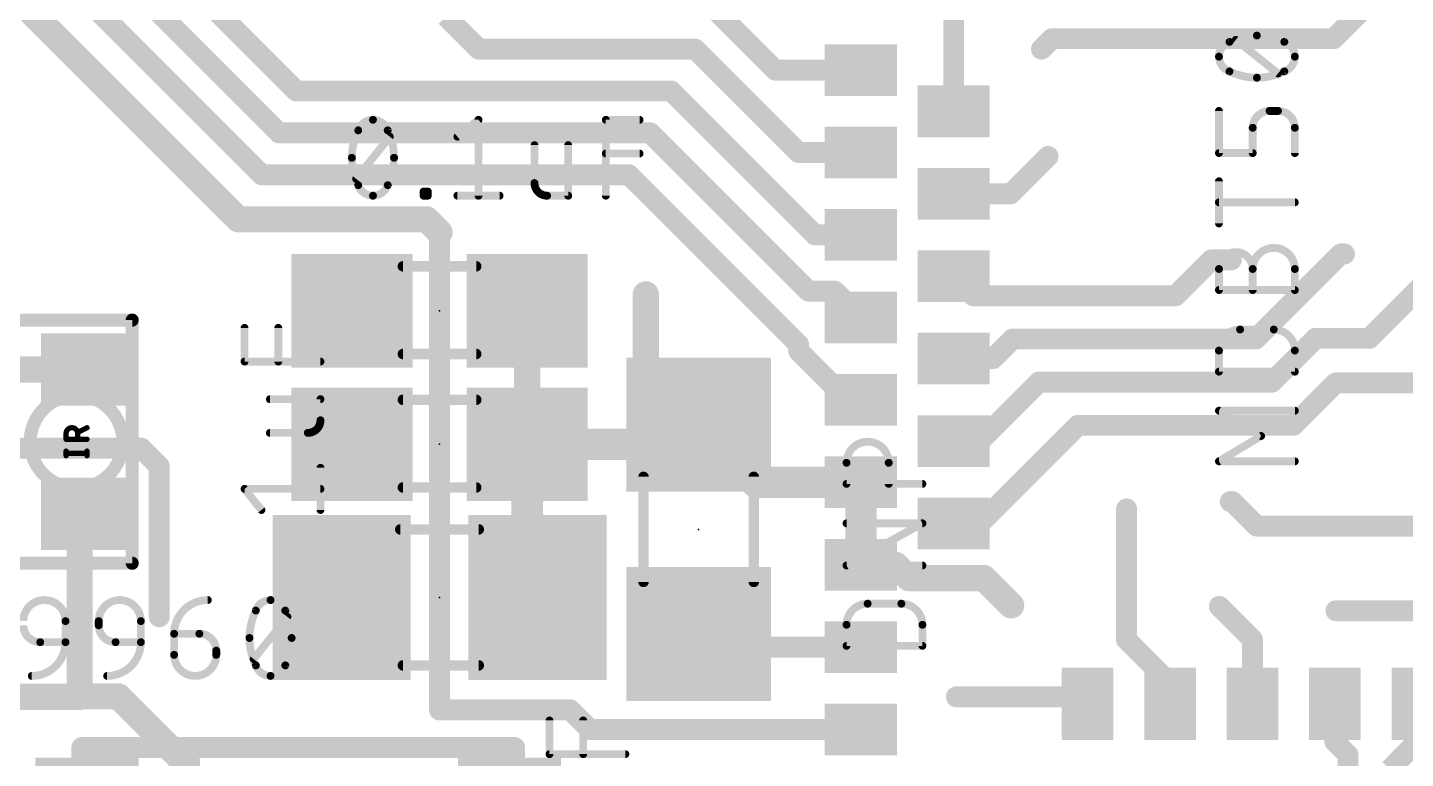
# Model space of a CAD drawing. Extents: x -4.6 to 50.8, y -1.6 to 23.
# Drawn here: x 27.31 to 40.68, y 7.15 to 14.24 of the extents above; entities that cross this region are included whole.
import ezdxf

# ---------------------------------------------------------------- set-up
doc = ezdxf.new("R2010")
doc.units = 0
for name, color, linetype in [('1', 12, 'CONTINUOUS'), ('23', 40, 'CONTINUOUS'), ('27', 4, 'CONTINUOUS'), ('29', 253, 'CONTINUOUS'), ('31', 253, 'CONTINUOUS'), ('51', 253, 'CONTINUOUS')]:
    doc.layers.add(name, color=color, linetype=linetype)

# ---------------------------------------------------------------- blocks, each defined once
blk = doc.blocks.new('RECT')
blk.add_solid([(-0.5, -0.5), (0.5, -0.5), (-0.5, 0.5), (0.5, 0.5)])

msp = doc.modelspace()

# ---------------------------------------------------------------- linework, layer by layer
at = {"layer": '1'}
for points, const_width in [([(29.916, 13.6271), (28.2512, 15.292)], 0.2032), ([(36.295, 13.43), (36.295, 15.34)], 0.2032), ([(27.8448, 15.1237), (29.7477, 13.2207)], 0.2032), ([(27.4383, 14.9553), (29.5794, 12.8143)], 0.2032), ([(27.0066, 14.7276), (29.3516, 12.3825)], 0.254), ([(40.4998, 14.6521), (39.9828, 14.1351)], 0.2032), ([(31.6865, 14.0335), (31.369, 14.351)], 0.2032), ([(34.5635, 13.83), (33.9536, 14.4399)], 0.2032), ([(37.1475, 14.0335), (37.2491, 14.1351)], 0.2032), ([(39.9828, 14.1351), (37.2491, 14.1351)], 0.2032), ([(33.7853, 14.0335), (31.6865, 14.0335)], 0.2032), ([(34.7888, 13.03), (33.7853, 14.0335)], 0.2032), ([(34.5635, 13.83), (35.395, 13.83)], 0.2032), ([(33.5534, 13.6271), (29.916, 13.6271)], 0.2032), ([(34.9505, 12.23), (33.5534, 13.6271)], 0.2032), ([(29.7477, 13.2207), (33.3503, 13.2207)], 0.2032), ([(33.3503, 13.2207), (34.887, 11.684)], 0.2032), ([(35.395, 13.03), (34.7888, 13.03)], 0.2032), ([(37.211, 12.9922), (36.8488, 12.63)], 0.2032), ([(29.5794, 12.8143), (33.1431, 12.8143)], 0.2032), ([(33.1431, 12.8143), (34.7902, 11.1673)], 0.2032), ([(36.295, 12.63), (36.8488, 12.63)], 0.2032), ([(29.3516, 12.3825), (31.1785, 12.3825)], 0.254), ([(31.1785, 12.3825), (31.3055, 12.2555)], 0.254), ([(31.3055, 7.62), (31.3055, 12.2555)], 0.2032), ([(34.9505, 12.23), (35.395, 12.23)], 0.2032), ([(38.7985, 11.9889), (38.4492, 11.6395)], 0.2032), ([(38.989, 11.9889), (38.7985, 11.9889)], 0.2032), ([(40.0522, 12.0458), (39.2269, 11.2205)], 0.2032), ([(40.0877, 12.0458), (40.0522, 12.0458)], 0.2032), ([(41.091, 11.9888), (40.329, 11.2268)], 0.2032), ([(36.295, 11.83), (36.4855, 11.6395)], 0.2032), ([(33.3071, 10.9016), (33.3071, 11.6536)], 0.254), ([(34.887, 11.684), (35.141, 11.684)], 0.2032), ([(35.395, 11.43), (35.141, 11.684)], 0.2032), ([(38.4492, 11.6395), (36.4855, 11.6395)], 0.2032), ([(32.1555, 11.4935), (32.1555, 10.1981)], 0.254), ([(34.7902, 11.1673), (34.7902, 11.1037)], 0.2032), ([(36.8665, 11.2205), (36.676, 11.03)], 0.2032), ([(39.2269, 11.2205), (36.8665, 11.2205)], 0.2032), ([(39.8079, 11.2268), (39.3826, 10.8015)], 0.2032), ([(40.329, 11.2268), (39.8079, 11.2268)], 0.2032), ([(34.7902, 11.1037), (35.1593, 10.7347)], 0.2032), ([(36.295, 11.03), (36.676, 11.03)], 0.2032), ([(26.8475, 10.9235), (27.8475, 10.9235)], 0.254), ([(33.8201, 10.3886), (33.3071, 10.9016)], 0.254), ([(35.1593, 10.7347), (35.2903, 10.7347)], 0.2032), ([(35.2903, 10.7347), (35.395, 10.63)], 0.2032), ([(37.1205, 10.8015), (36.549, 10.23)], 0.2032), ([(39.3826, 10.8015), (37.1205, 10.8015)], 0.2032), ([(40.005, 10.795), (39.5925, 10.3825)], 0.2032), ([(40.894, 10.795), (40.005, 10.795)], 0.2032), ([(33.8201, 10.3886), (33.6296, 10.1981)], 0.3048), ([(34.3787, 9.83), (33.8201, 10.3886)], 0.3048), ([(37.5015, 10.3825), (36.549, 9.43)], 0.2032), ([(39.5925, 10.3825), (37.5015, 10.3825)], 0.2032), ([(33.6296, 10.1981), (32.1555, 10.1981)], 0.3048), ([(32.1555, 10.1981), (32.1555, 8.8122)], 0.3048), ([(36.549, 10.23), (36.295, 10.23)], 0.2032), ([(28.4091, 10.1615), (26.3555, 10.1615)], 0.2032), ([(28.5854, 9.9853), (28.4091, 10.1615)], 0.2032), ([(28.5854, 8.5248), (28.5854, 9.9853)], 0.2032), ([(35.395, 9.83), (34.3787, 9.83)], 0.3048), ([(35.395, 9.83), (35.395, 9.03)], 0.3048), ([(27.8475, 9.5235), (27.813, 9.489)], 0.254), ([(37.973, 9.5712), (37.973, 8.3012)], 0.2032), ([(38.9794, 9.6424), (38.9986, 9.6424)], 0.2032), ([(39.2367, 9.4044), (38.9986, 9.6424)], 0.2032), ([(27.813, 9.489), (27.813, 7.7524)], 0.254), ([(36.295, 9.43), (36.549, 9.43)], 0.2032), ([(40.8017, 9.4044), (39.2367, 9.4044)], 0.2032), ([(35.395, 9.03), (35.728, 9.03)], 0.254), ([(35.728, 9.03), (35.8582, 8.8998)], 0.254), ([(32.1555, 8.8122), (32.2555, 8.7122)], 0.3048), ([(35.8582, 8.8998), (36.5881, 8.8998)], 0.254), ([(36.5881, 8.8998), (36.853, 8.6349)], 0.254), ([(39.195, 8.303), (38.8729, 8.6251)], 0.2032), ([(40.8228, 8.5832), (40.005, 8.5832)], 0.2032), ([(33.9467, 8.23), (33.8201, 8.3566)], 0.2032), ([(35.395, 8.23), (33.9467, 8.23)], 0.2032), ([(38.395, 7.8792), (37.973, 8.3012)], 0.2032), ([(39.195, 7.68), (39.195, 8.303)], 0.2032), ([(38.395, 7.68), (38.395, 7.8792)], 0.2032), ([(24.041, 7.747), (27.813, 7.747)], 0.254), ([(27.813, 7.7524), (27.813, 7.747)], 0.254), ([(28.1886, 7.7524), (27.813, 7.7524)], 0.254), ([(28.829, 7.112), (28.1886, 7.7524)], 0.254), ([(37.528, 7.747), (36.322, 7.747)], 0.2032), ([(37.595, 7.68), (37.528, 7.747)], 0.2032), ([(39.995, 7.68), (39.995, 7.3111)], 0.2032), ([(32.5755, 7.62), (31.3055, 7.62)], 0.2032), ([(32.7655, 7.43), (32.5755, 7.62)], 0.2032), ([(35.395, 7.43), (32.7655, 7.43)], 0.2032), ([(39.995, 7.3111), (40.1218, 7.1843)], 0.2032), ([(40.795, 7.3111), (40.5282, 7.0442)], 0.2032), ([(28.829, 7.112), (28.829, 5.9055)], 0.3048), ([(40.1218, 7.1843), (40.1218, 5.4393)], 0.2032)]:
    msp.add_lwpolyline(points, dxfattribs=dict(at, const_width=const_width))
for points, const_width in [([(37.2491, 14.1859, 1), (37.2491, 14.0843)], 0.1016), ([(37.285, 14.0992, 1), (37.2132, 14.171)], 0.1016), ([(39.9469, 14.171, 1), (40.0188, 14.0992)], 0.1016), ([(39.9828, 14.0843, 1), (39.9828, 14.1859)], 0.1016), ([(31.6865, 14.0843, 1), (31.6865, 13.9827)], 0.1016), ([(31.6506, 13.9976, 1), (31.7224, 14.0694)], 0.1016), ([(33.8212, 14.0694, 1), (33.7493, 13.9976)], 0.1016), ([(33.7853, 13.9827, 1), (33.7853, 14.0843)], 0.1016), ([(37.1116, 14.0694, 1), (37.1834, 13.9976)], 0.1016), ([(34.5635, 13.8808, 1), (34.5635, 13.7792)], 0.1016), ([(34.5276, 13.7941, 1), (34.5994, 13.8659)], 0.1016), ([(35.395, 13.7792, 1), (35.395, 13.8808)], 0.1016), ([(29.916, 13.6779, 1), (29.916, 13.5763)], 0.1016), ([(29.8801, 13.5912, 1), (29.952, 13.663)], 0.1016), ([(33.5893, 13.663, 1), (33.5175, 13.5912)], 0.1016), ([(33.5534, 13.5763, 1), (33.5534, 13.6779)], 0.1016), ([(36.2442, 13.43, 1), (36.3458, 13.43)], 0.1016), ([(29.7477, 13.2715, 1), (29.7477, 13.1699)], 0.1016), ([(29.7118, 13.1848, 1), (29.7836, 13.2566)], 0.1016), ([(33.3862, 13.2566, 1), (33.3144, 13.1848)], 0.1016), ([(33.3503, 13.1699, 1), (33.3503, 13.2715)], 0.1016), ([(34.7888, 13.0808, 1), (34.7888, 12.9792)], 0.1016), ([(34.7528, 12.9941, 1), (34.8247, 13.0659)], 0.1016), ([(35.395, 12.9792, 1), (35.395, 13.0808)], 0.1016), ([(37.2469, 12.9562, 1), (37.1751, 13.0281)], 0.1016), ([(29.5794, 12.8651, 1), (29.5794, 12.7635)], 0.1016), ([(29.5434, 12.7784, 1), (29.6153, 12.8502)], 0.1016), ([(33.1791, 12.8502, 1), (33.1072, 12.7784)], 0.1016), ([(33.1431, 12.7635, 1), (33.1431, 12.8651)], 0.1016), ([(36.295, 12.6808, 1), (36.295, 12.5792)], 0.1016), ([(36.8129, 12.6659, 1), (36.8848, 12.5941)], 0.1016), ([(36.8488, 12.5792, 1), (36.8488, 12.6808)], 0.1016), ([(29.3516, 12.446, 1), (29.3516, 12.319)], 0.127), ([(29.3067, 12.3376, 1), (29.3965, 12.4274)], 0.127), ([(31.2234, 12.4274, 1), (31.1336, 12.3376)], 0.127), ([(31.1785, 12.319, 1), (31.1785, 12.446)], 0.127), ([(31.2606, 12.2106, 1), (31.3504, 12.3004)], 0.127), ([(31.3563, 12.2555, 1), (31.2547, 12.2555)], 0.1016), ([(34.9505, 12.2808, 1), (34.9505, 12.1792)], 0.1016), ([(34.9146, 12.1941, 1), (34.9864, 12.2659)], 0.1016), ([(35.395, 12.1792, 1), (35.395, 12.2808)], 0.1016), ([(38.7985, 12.0397, 1), (38.7985, 11.9381)], 0.1016), ([(38.8344, 11.9529, 1), (38.7626, 12.0248)], 0.1016), ([(38.989, 11.9381, 1), (38.989, 12.0397)], 0.1016), ([(40.0522, 12.0966, 1), (40.0522, 11.995)], 0.1016), ([(40.0881, 12.0099, 1), (40.0163, 12.0817)], 0.1016), ([(40.0877, 11.995, 1), (40.0877, 12.0966)], 0.1016), ([(36.3309, 11.8659, 1), (36.2591, 11.7941)], 0.1016), ([(33.3706, 11.6536, 1), (33.2436, 11.6536)], 0.127), ([(34.887, 11.7348, 1), (34.887, 11.6332)], 0.1016), ([(34.8511, 11.6481, 1), (34.9229, 11.7199)], 0.1016), ([(35.1769, 11.7199, 1), (35.1051, 11.6481)], 0.1016), ([(35.141, 11.6332, 1), (35.141, 11.7348)], 0.1016), ([(36.4855, 11.6903, 1), (36.4855, 11.5887)], 0.1016), ([(36.4496, 11.6036, 1), (36.5214, 11.6754)], 0.1016), ([(38.4132, 11.6754, 1), (38.4851, 11.6036)], 0.1016), ([(38.4492, 11.5887, 1), (38.4492, 11.6903)], 0.1016), ([(32.219, 11.4935, 1), (32.092, 11.4935)], 0.127), ([(35.3591, 11.3941, 1), (35.4309, 11.4659)], 0.1016), ([(34.841, 11.1673, 1), (34.7394, 11.1673)], 0.1016), ([(34.7543, 11.1313, 1), (34.8261, 11.2032)], 0.1016), ([(36.8665, 11.2713, 1), (36.8665, 11.1697)], 0.1016), ([(36.9024, 11.1846, 1), (36.8306, 11.2564)], 0.1016), ([(39.1909, 11.2564, 1), (39.2628, 11.1846)], 0.1016), ([(39.2269, 11.1697, 1), (39.2269, 11.2713)], 0.1016), ([(39.8079, 11.2776, 1), (39.8079, 11.176)], 0.1016), ([(39.8438, 11.1909, 1), (39.772, 11.2627)], 0.1016), ([(40.2931, 11.2627, 1), (40.3649, 11.1909)], 0.1016), ([(40.329, 11.176, 1), (40.329, 11.2776)], 0.1016), ([(34.8261, 11.1397, 1), (34.7543, 11.0678)], 0.1016), ([(34.7394, 11.1037, 1), (34.841, 11.1037)], 0.1016), ([(36.295, 11.0808, 1), (36.295, 10.9792)], 0.1016), ([(36.6401, 11.0659, 1), (36.7119, 10.9941)], 0.1016), ([(36.676, 10.9792, 1), (36.676, 11.0808)], 0.1016), ([(27.8475, 10.86, 1), (27.8475, 10.987)], 0.127), ([(33.352, 10.9465, 1), (33.2622, 10.8567)], 0.127), ([(33.2436, 10.9016, 1), (33.3706, 10.9016)], 0.127), ([(35.1593, 10.7855, 1), (35.1593, 10.6839)], 0.1016), ([(35.3262, 10.7706, 1), (35.2544, 10.6988)], 0.1016), ([(35.2903, 10.6839, 1), (35.2903, 10.7855)], 0.1016), ([(37.1205, 10.8523, 1), (37.1205, 10.7507)], 0.1016), ([(37.1564, 10.7656, 1), (37.0846, 10.8374)], 0.1016), ([(39.3467, 10.8374, 1), (39.4185, 10.7656)], 0.1016), ([(39.3826, 10.7507, 1), (39.3826, 10.8523)], 0.1016), ([(40.005, 10.8458, 1), (40.005, 10.7442)], 0.1016), ([(40.0409, 10.7591, 1), (39.9691, 10.8309)], 0.1016), ([(35.1233, 10.6988, 1), (35.1952, 10.7706)], 0.1016), ([(35.3591, 10.5941, 1), (35.4309, 10.6659)], 0.1016), ([(33.874, 10.4425, 1), (33.7662, 10.3347)], 0.1524), ([(33.874, 10.3347, 1), (33.7662, 10.4425)], 0.1524), ([(33.7752, 10.3437, 1), (33.865, 10.4335)], 0.127), ([(37.5015, 10.4333, 1), (37.5015, 10.3317)], 0.1016), ([(37.5374, 10.3466, 1), (37.4656, 10.4184)], 0.1016), ([(39.5566, 10.4184, 1), (39.6284, 10.3466)], 0.1016), ([(39.5925, 10.3317, 1), (39.5925, 10.4333)], 0.1016), ([(32.1555, 10.2743, 1), (32.1555, 10.1219)], 0.1524), ([(32.2317, 10.1981, 1), (32.0793, 10.1981)], 0.1524), ([(33.5757, 10.252, 1), (33.6835, 10.1442)], 0.1524), ([(33.6296, 10.1219, 1), (33.6296, 10.2743)], 0.1524), ([(36.295, 10.2808, 1), (36.295, 10.1792)], 0.1016), ([(36.5131, 10.2659, 1), (36.5849, 10.1941)], 0.1016), ([(36.549, 10.1792, 1), (36.549, 10.2808)], 0.1016), ([(28.445, 10.1974, 1), (28.3732, 10.1256)], 0.1016), ([(28.4091, 10.1107, 1), (28.4091, 10.2123)], 0.1016), ([(32.092, 10.1981, 1), (32.219, 10.1981)], 0.127), ([(28.6362, 9.9853, 1), (28.5346, 9.9853)], 0.1016), ([(28.5494, 9.9493, 1), (28.6213, 10.0212)], 0.1016), ([(34.3787, 9.9062, 1), (34.3787, 9.7538)], 0.1524), ([(34.3248, 9.7761, 1), (34.4326, 9.8839)], 0.1524), ([(35.4712, 9.83, 1), (35.3188, 9.83)], 0.1524), ([(35.395, 9.7538, 1), (35.395, 9.9062)], 0.1524), ([(27.8924, 9.4786, 1), (27.8026, 9.5684)], 0.127), ([(38.0238, 9.5712, 1), (37.9222, 9.5712)], 0.1016), ([(38.9794, 9.6932, 1), (38.9794, 9.5916)], 0.1016), ([(39.0345, 9.6783, 1), (38.9627, 9.6065)], 0.1016), ([(38.9986, 9.5916, 1), (38.9986, 9.6932)], 0.1016), ([(27.8765, 9.489, 1), (27.7495, 9.489)], 0.127), ([(27.7681, 9.5339, 1), (27.8579, 9.4441)], 0.127), ([(36.295, 9.4808, 1), (36.295, 9.3792)], 0.1016), ([(36.5131, 9.4659, 1), (36.5849, 9.3941)], 0.1016), ([(36.549, 9.3792, 1), (36.549, 9.4808)], 0.1016), ([(39.2367, 9.4552, 1), (39.2367, 9.3536)], 0.1016), ([(39.2007, 9.3684, 1), (39.2726, 9.4403)], 0.1016), ([(35.3188, 9.03, 1), (35.4712, 9.03)], 0.1524), ([(35.395, 9.0935, 1), (35.395, 8.9665)], 0.127), ([(35.7729, 9.0749, 1), (35.6831, 8.9851)], 0.127), ([(35.728, 8.9665, 1), (35.728, 9.0935)], 0.127), ([(32.2094, 8.8661, 1), (32.1016, 8.7583)], 0.1524), ([(35.8582, 8.9633, 1), (35.8582, 8.8363)], 0.127), ([(35.8133, 8.8549, 1), (35.9031, 8.9447)], 0.127), ([(36.633, 8.9447, 1), (36.5432, 8.8549)], 0.127), ([(36.5881, 8.8363, 1), (36.5881, 8.9633)], 0.127), ([(32.0793, 8.8122, 1), (32.2317, 8.8122)], 0.1524), ([(32.2016, 8.6583, 1), (32.3094, 8.7661)], 0.1524), ([(36.8081, 8.59, 1), (36.8979, 8.6798)], 0.127), ([(38.9089, 8.661, 1), (38.837, 8.5891)], 0.1016), ([(28.5346, 8.5248, 1), (28.6362, 8.5248)], 0.1016), ([(40.005, 8.6341, 1), (40.005, 8.5324)], 0.1016), ([(33.856, 8.3925, 1), (33.7842, 8.3207)], 0.1016), ([(33.9467, 8.2808, 1), (33.9467, 8.1792)], 0.1016), ([(33.9108, 8.1941, 1), (33.9826, 8.2659)], 0.1016), ([(35.395, 8.1792, 1), (35.395, 8.2808)], 0.1016), ([(38.0089, 8.3371, 1), (37.9371, 8.2653)], 0.1016), ([(37.9222, 8.3012, 1), (38.0238, 8.3012)], 0.1016), ([(39.2458, 8.303, 1), (39.1442, 8.303)], 0.1016), ([(39.1591, 8.2671, 1), (39.2309, 8.3389)], 0.1016), ([(38.4458, 7.8792, 1), (38.3442, 7.8792)], 0.1016), ([(38.3591, 7.8433, 1), (38.4309, 7.9151)], 0.1016), ([(27.8765, 7.7524, 1), (27.7495, 7.7524)], 0.127), ([(27.813, 7.8159, 1), (27.813, 7.6889)], 0.127), ([(27.7495, 7.7524, 1), (27.8765, 7.7524)], 0.127), ([(27.7495, 7.747, 1), (27.8765, 7.747)], 0.127), ([(27.813, 7.6835, 1), (27.813, 7.8105)], 0.127), ([(28.2335, 7.7973, 1), (28.1437, 7.7075)], 0.127), ([(28.1886, 7.6889, 1), (28.1886, 7.8159)], 0.127), ([(36.322, 7.7978, 1), (36.322, 7.6962)], 0.1016), ([(37.5639, 7.7829, 1), (37.4921, 7.7111)], 0.1016), ([(37.528, 7.6962, 1), (37.528, 7.7978)], 0.1016), ([(37.5591, 7.6441, 1), (37.6309, 7.7159)], 0.1016), ([(40.0458, 7.68, 1), (39.9442, 7.68)], 0.1016), ([(31.3055, 7.6708, 1), (31.3055, 7.5692)], 0.1016), ([(31.2547, 7.62, 1), (31.3563, 7.62)], 0.1016), ([(32.6114, 7.6559, 1), (32.5396, 7.5841)], 0.1016), ([(32.5755, 7.5692, 1), (32.5755, 7.6708)], 0.1016), ([(38.3442, 7.68, 1), (38.4458, 7.68)], 0.1016), ([(39.1442, 7.68, 1), (39.2458, 7.68)], 0.1016), ([(32.7655, 7.4808, 1), (32.7655, 7.3792)], 0.1016), ([(32.7296, 7.3941, 1), (32.8014, 7.4659)], 0.1016), ([(35.395, 7.3792, 1), (35.395, 7.4808)], 0.1016), ([(40.0309, 7.347, 1), (39.9591, 7.2751)], 0.1016), ([(39.9442, 7.3111, 1), (40.0458, 7.3111)], 0.1016), ([(28.9052, 7.112, 1), (28.7528, 7.112)], 0.1524), ([(40.1726, 7.1843, 1), (40.071, 7.1843)], 0.1016), ([(40.0859, 7.1483, 1), (40.1577, 7.2202)], 0.1016), ([(28.7841, 7.0671, 1), (28.8739, 7.1569)], 0.127)]:
    msp.add_lwpolyline(points, format="xyb", dxfattribs=dict(at, const_width=const_width))
at = {"layer": '23'}
for p in [(31.3055, 11.4935), (31.3055, 10.1981), (33.8201, 9.3726), (31.3055, 8.7122)]:
    msp.add_point(p, dxfattribs=at)
at = {"layer": '27'}
for points, const_width in [([(39.2379, 14.1654, 0.1139), (38.9719, 14.104)], 0.0762), ([(39.5039, 14.104, 0.1139), (39.2379, 14.1654)], 0.0762), ([(39.2379, 14.1844, 1), (39.2379, 14.1464)], 0.0381), ([(39.2379, 14.1464, 1), (39.2379, 14.1844)], 0.0381), ([(38.9719, 14.104, 0.3205), (38.8696, 13.9608)], 0.0762), ([(38.9636, 14.1211, 1), (38.9803, 14.0869)], 0.0381), ([(38.9781, 14.086, 1), (38.9657, 14.122)], 0.0381), ([(39.0452, 14.1394, 1), (39.0214, 14.1096)], 0.0381), ([(39.6062, 13.9608, 0.3205), (39.5039, 14.104)], 0.0762), ([(39.5101, 14.122, 1), (39.4977, 14.086)], 0.0381), ([(39.4955, 14.0869, 1), (39.5122, 14.1211)], 0.0381), ([(38.8886, 13.9608, 1), (38.8505, 13.9608)], 0.0381), ([(38.8696, 13.9608, 0.3205), (38.9719, 13.8176)], 0.0762), ([(38.8506, 13.9608, 1), (38.8886, 13.9608)], 0.0381), ([(39.5039, 13.8176, 0.3204), (39.6062, 13.9608)], 0.0762), ([(39.6252, 13.9608, 1), (39.5872, 13.9608)], 0.0381), ([(39.5872, 13.9608, 1), (39.6252, 13.9608)], 0.0381), ([(38.9719, 13.8176, 0.1139), (39.2379, 13.7562)], 0.0762), ([(38.9803, 13.8347, 1), (38.9636, 13.8004)], 0.0381), ([(38.9657, 13.7995, 1), (38.9781, 13.8356)], 0.0381), ([(39.2379, 13.7562, 0.1139), (39.5039, 13.8176)], 0.0762), ([(39.2379, 13.7752, 1), (39.2379, 13.7371)], 0.0381), ([(39.2379, 13.7371, 1), (39.2379, 13.7752)], 0.0381), ([(39.4306, 13.7822, 1), (39.4544, 13.812)], 0.0381), ([(39.4977, 13.8356, 1), (39.5101, 13.7995)], 0.0381), ([(39.5122, 13.8004, 1), (39.4955, 13.8347)], 0.0381), ([(30.6592, 13.3477, 0.3205), (30.516, 13.2454)], 0.0762), ([(30.8024, 13.2454, 0.3205), (30.6592, 13.3477)], 0.0762), ([(30.6592, 13.3667, 1), (30.6592, 13.3287)], 0.0381), ([(30.6592, 13.3287, 1), (30.6592, 13.3668)], 0.0381), ([(31.7024, 13.3477, 1), (31.6643, 13.3477)], 0.0381), ([(31.6952, 13.3328, 1), (31.6714, 13.3626)], 0.0381), ([(32.938, 13.3477, 1), (32.8999, 13.3477)], 0.0381), ([(32.919, 13.3668, 1), (32.919, 13.3287)], 0.0381), ([(33.2463, 13.3287, 1), (33.2463, 13.3668)], 0.0381), ([(38.8886, 13.4339, 1), (38.8505, 13.4339)], 0.0381), ([(39.3607, 13.4339, 0.4142), (39.197, 13.2702)], 0.0762), ([(39.3607, 13.4529, 1), (39.3607, 13.4148)], 0.0381), ([(39.3607, 13.4148, 1), (39.3607, 13.4529)], 0.0381), ([(39.6062, 13.2702, 0.4142), (39.4425, 13.4339)], 0.0762), ([(39.4425, 13.4529, 1), (39.4425, 13.4148)], 0.0381), ([(39.4425, 13.4148, 1), (39.4425, 13.4529)], 0.0381), ([(30.516, 13.2454, 0.1139), (30.4546, 12.9794)], 0.0762), ([(30.498, 13.2516, 1), (30.534, 13.2392)], 0.0381), ([(30.5331, 13.237, 1), (30.4989, 13.2537)], 0.0381), ([(30.8638, 12.9794, 0.1139), (30.8024, 13.2454)], 0.0762), ([(30.8196, 13.2537, 1), (30.7853, 13.237)], 0.0381), ([(30.7844, 13.2392, 1), (30.8205, 13.2516)], 0.0381), ([(39.216, 13.2702, 1), (39.1779, 13.2702)], 0.0381), ([(39.1779, 13.2702, 1), (39.216, 13.2702)], 0.0381), ([(39.6253, 13.2702, 1), (39.5872, 13.2702)], 0.0381), ([(39.5872, 13.2702, 1), (39.6253, 13.2702)], 0.0381), ([(30.8378, 13.1721, 1), (30.808, 13.1959)], 0.0381), ([(31.4668, 13.1989, 1), (31.4906, 13.1691)], 0.0381), ([(32.2458, 13.1022, 1), (32.2077, 13.1022)], 0.0381), ([(32.5732, 13.1022, 1), (32.5351, 13.1022)], 0.0381), ([(30.4546, 12.9794, 0.1139), (30.516, 12.7134)], 0.0762), ([(30.4736, 12.9794, 1), (30.4356, 12.9794)], 0.0381), ([(30.4356, 12.9794, 1), (30.4737, 12.9794)], 0.0381), ([(30.8024, 12.7134, 0.1139), (30.8638, 12.9794)], 0.0762), ([(30.8829, 12.9794, 1), (30.8448, 12.9794)], 0.0381), ([(30.8448, 12.9794, 1), (30.8829, 12.9794)], 0.0381), ([(32.919, 13.0394, 1), (32.919, 13.0013)], 0.0381), ([(33.2463, 13.0013, 1), (33.2463, 13.0394)], 0.0381), ([(38.8505, 13.0247, 1), (38.8886, 13.0247)], 0.0381), ([(38.8696, 13.0437, 1), (38.8696, 13.0056)], 0.0381), ([(39.1779, 13.0247, 1), (39.216, 13.0247)], 0.0381), ([(39.197, 13.0056, 1), (39.197, 13.0437)], 0.0381), ([(39.5872, 13.0247, 1), (39.6253, 13.0247)], 0.0381), ([(30.4806, 12.7867, 1), (30.5104, 12.7629)], 0.0381), ([(30.516, 12.7134, 0.3205), (30.6592, 12.6111)], 0.0762), ([(30.534, 12.7196, 1), (30.498, 12.7072)], 0.0381), ([(30.4989, 12.7051, 1), (30.5331, 12.7218)], 0.0381), ([(30.6592, 12.6111, 0.3205), (30.8024, 12.7134)], 0.0762), ([(30.7853, 12.7218, 1), (30.8196, 12.7051)], 0.0381), ([(30.8205, 12.7072, 1), (30.7844, 12.7196)], 0.0381), ([(32.2268, 12.7339, 0.4142), (32.3496, 12.6111)], 0.0762), ([(32.2458, 12.7339, 1), (32.2077, 12.7339)], 0.0381), ([(32.2077, 12.7339, 1), (32.2458, 12.7339)], 0.0381), ([(38.8886, 12.7511, 1), (38.8505, 12.7511)], 0.0381), ([(30.6592, 12.6301, 1), (30.6592, 12.5921)], 0.0381), ([(30.6592, 12.5921, 1), (30.6592, 12.6301)], 0.0381), ([(31.1699, 12.652, 1), (31.1318, 12.652)], 0.0381), ([(31.1508, 12.6711, 1), (31.1508, 12.633)], 0.0381), ([(31.1508, 12.6302, 1), (31.1508, 12.5921)], 0.0381), ([(31.1318, 12.6111, 1), (31.1699, 12.6111)], 0.0381), ([(31.2108, 12.652, 1), (31.1727, 12.652)], 0.0381), ([(31.1727, 12.6111, 1), (31.2108, 12.6111)], 0.0381), ([(31.1917, 12.633, 1), (31.1917, 12.6711)], 0.0381), ([(31.1917, 12.5921, 1), (31.1917, 12.6302)], 0.0381), ([(31.4787, 12.6302, 1), (31.4787, 12.5921)], 0.0381), ([(31.6643, 12.6111, 1), (31.7024, 12.6111)], 0.0381), ([(31.8879, 12.5921, 1), (31.8879, 12.6302)], 0.0381), ([(32.3496, 12.6302, 1), (32.3496, 12.5921)], 0.0381), ([(32.3496, 12.5921, 1), (32.3496, 12.6302)], 0.0381), ([(32.5351, 12.6111, 1), (32.5732, 12.6111)], 0.0381), ([(32.5542, 12.5921, 1), (32.5542, 12.6302)], 0.0381), ([(32.8999, 12.6111, 1), (32.938, 12.6111)], 0.0381), ([(38.8696, 12.5656, 1), (38.8696, 12.5275)], 0.0381), ([(39.6062, 12.5275, 1), (39.6062, 12.5656)], 0.0381), ([(38.8505, 12.3419, 1), (38.8886, 12.3419)], 0.0381), ([(39.197, 11.8999, 1), (38.8696, 11.8999)], 0.0762), ([(39.6062, 11.8999, 1), (39.197, 11.8999)], 0.0762), ([(38.8886, 11.8999, 1), (38.8505, 11.8999)], 0.0381), ([(38.8505, 11.8999, 1), (38.8886, 11.8999)], 0.0381), ([(39.216, 11.8999, 1), (39.1779, 11.8999)], 0.0381), ([(39.1779, 11.8999, 1), (39.216, 11.8999)], 0.0381), ([(39.1779, 11.8999, 1), (39.216, 11.8999)], 0.0381), ([(39.5871, 11.8999, 1), (39.6252, 11.8999)], 0.0381), ([(39.6253, 11.8999, 1), (39.5872, 11.8999)], 0.0381), ([(38.8505, 11.6953, 1), (38.8886, 11.6953)], 0.0381), ([(38.8696, 11.7144, 1), (38.8696, 11.6763)], 0.0381), ([(39.1779, 11.6953, 1), (39.216, 11.6953)], 0.0381), ([(39.5872, 11.6953, 1), (39.6253, 11.6953)], 0.0381), ([(39.6062, 11.6763, 1), (39.6062, 11.7144)], 0.0381), ([(29.4322, 11.3284, 1), (29.3941, 11.3284)], 0.0381), ([(29.7596, 11.3284, 1), (29.7215, 11.3284)], 0.0381), ([(39.0742, 11.3125, 0.4142), (38.8696, 11.1079)], 0.0762), ([(39.0742, 11.3315, 1), (39.0742, 11.2934)], 0.0381), ([(39.0742, 11.2934, 1), (39.0742, 11.3315)], 0.0381), ([(39.6062, 11.1079, 0.4142), (39.4016, 11.3125)], 0.0762), ([(39.4016, 11.3315, 1), (39.4016, 11.2934)], 0.0381), ([(39.4016, 11.2934, 1), (39.4016, 11.3315)], 0.0381), ([(38.8886, 11.1079, 1), (38.8505, 11.1079)], 0.0381), ([(38.8505, 11.1079, 1), (38.8886, 11.1079)], 0.0381), ([(39.6253, 11.1079, 1), (39.5872, 11.1079)], 0.0381), ([(39.5872, 11.1079, 1), (39.6252, 11.1079)], 0.0381), ([(29.4132, 11.0201, 1), (29.4132, 10.982)], 0.0381), ([(29.3941, 11.001, 1), (29.4322, 11.001)], 0.0381), ([(29.7215, 11.001, 1), (29.7596, 11.001)], 0.0381), ([(30.1498, 10.982, 1), (30.1498, 11.0201)], 0.0381), ([(38.8505, 10.9032, 1), (38.8886, 10.9032)], 0.0381), ([(38.8696, 10.9223, 1), (38.8696, 10.8842)], 0.0381), ([(39.5872, 10.9032, 1), (39.6253, 10.9032)], 0.0381), ([(39.6062, 10.8842, 1), (39.6062, 10.9223)], 0.0381), ([(29.6587, 10.6553, 1), (29.6587, 10.6172)], 0.0381), ([(30.1689, 10.6362, 1), (30.1308, 10.6362)], 0.0381), ([(30.1498, 10.6172, 1), (30.1498, 10.6553)], 0.0381), ([(30.027, 10.3089, 0.4142), (30.1498, 10.4316)], 0.0762), ([(30.1688, 10.4316, 1), (30.1307, 10.4316)], 0.0381), ([(30.1308, 10.4316, 1), (30.1689, 10.4316)], 0.0381), ([(38.8794, 10.5407, 1), (38.8598, 10.508)], 0.0381), ([(38.8696, 10.5434, 1), (38.8696, 10.5053)], 0.0381), ([(39.6062, 10.5053, 1), (39.6062, 10.5434)], 0.0381), ([(29.6587, 10.3279, 1), (29.6587, 10.2898)], 0.0381), ([(30.027, 10.3279, 1), (30.027, 10.2898)], 0.0381), ([(30.027, 10.2898, 1), (30.027, 10.3279)], 0.0381), ([(39.2886, 10.2625, 1), (39.269, 10.2951)], 0.0381), ([(39.269, 10.2625, 1), (39.2886, 10.2951)], 0.0381), ([(35.6644, 10.0189, 1), (35.2552, 10.0189)], 0.0762), ([(35.2743, 10.0189, 1), (35.2362, 10.0189)], 0.0381), ([(35.2362, 10.0189, 1), (35.2743, 10.0189)], 0.0381), ([(35.6835, 10.0189, 1), (35.6454, 10.0189)], 0.0381), ([(35.6454, 10.0189, 1), (35.6835, 10.0189)], 0.0381), ([(38.8696, 10.0523, 1), (38.8696, 10.0142)], 0.0381), ([(38.8598, 10.0496, 1), (38.8794, 10.0169)], 0.0381), ([(39.6062, 10.0142, 1), (39.6062, 10.0523)], 0.0381), ([(30.1689, 9.97, 1), (30.1308, 9.97)], 0.0381), ([(29.4281, 9.7773, 1), (29.3983, 9.7535)], 0.0381), ([(29.4132, 9.7845, 1), (29.4132, 9.7464)], 0.0381), ([(30.1498, 9.7464, 1), (30.1498, 9.7845)], 0.0381), ([(35.2552, 9.8333, 1), (35.2552, 9.7952)], 0.0381), ([(35.2362, 9.8143, 1), (35.2743, 9.8143)], 0.0381), ([(35.6454, 9.8143, 1), (35.6835, 9.8143)], 0.0381), ([(35.9918, 9.7952, 1), (35.9918, 9.8333)], 0.0381), ([(29.562, 9.5489, 1), (29.5918, 9.5727)], 0.0381), ([(30.1308, 9.5608, 1), (30.1689, 9.5608)], 0.0381), ([(35.2552, 9.4505, 1), (35.2552, 9.4124)], 0.0381), ([(36.0011, 9.4148, 1), (35.9825, 9.4481)], 0.0381), ([(35.9918, 9.4124, 1), (35.9918, 9.4505)], 0.0381), ([(35.2552, 9.0413, 1), (35.2552, 9.0032)], 0.0381), ([(35.2459, 9.0389, 1), (35.2645, 9.0056)], 0.0381), ([(35.9918, 9.0032, 1), (35.9918, 9.0413)], 0.0381), ([(27.6754, 8.4822, 1), (27.2661, 8.4822)], 0.0762), ([(28.4069, 8.4822, 1), (27.9977, 8.4822)], 0.0762), ([(29.0566, 8.6868, 0.4142), (28.7292, 8.3594)], 0.0762), ([(29.0566, 8.6678, 1), (29.0565, 8.7058)], 0.0381), ([(29.6653, 8.6868, 0.3205), (29.5221, 8.5845)], 0.0762), ([(29.8085, 8.5845, 0.3205), (29.6653, 8.6868)], 0.0762), ([(29.6653, 8.7058, 1), (29.6653, 8.6678)], 0.0381), ([(29.6653, 8.6677, 1), (29.6653, 8.7058)], 0.0381), ([(29.5221, 8.5845, 0.1139), (29.4607, 8.3185)], 0.0762), ([(29.5041, 8.5907, 1), (29.5401, 8.5783)], 0.0381), ([(29.5392, 8.5761, 1), (29.505, 8.5928)], 0.0381), ([(29.8699, 8.3185, 0.1139), (29.8085, 8.5845)], 0.0762), ([(29.8257, 8.5928, 1), (29.7914, 8.5761)], 0.0381), ([(29.7905, 8.5783, 1), (29.8266, 8.5907)], 0.0381), ([(29.8439, 8.5112, 1), (29.8141, 8.535)], 0.0381), ([(35.4598, 8.6512, 0.4142), (35.2552, 8.4466)], 0.0762), ([(35.4598, 8.6702, 1), (35.4598, 8.6321)], 0.0381), ([(35.4598, 8.6321, 1), (35.4598, 8.6702)], 0.0381), ([(35.9918, 8.4466, 0.4142), (35.7872, 8.6512)], 0.0762), ([(35.7872, 8.6702, 1), (35.7872, 8.6321)], 0.0381), ([(35.7872, 8.6321, 1), (35.7872, 8.6702)], 0.0381), ([(27.2661, 8.4413, 0.4142), (27.4298, 8.2776)], 0.0762), ([(27.6944, 8.4822, 1), (27.6563, 8.4822)], 0.0381), ([(27.6563, 8.4822, 1), (27.6944, 8.4822)], 0.0381), ([(28.0167, 8.4822, 1), (27.9786, 8.4822)], 0.0381), ([(27.9786, 8.4822, 1), (28.0167, 8.4822)], 0.0381), ([(27.9977, 8.4413, 0.4142), (28.1613, 8.2776)], 0.0762), ([(28.0167, 8.4413, 1), (27.9786, 8.4413)], 0.0381), ([(27.9786, 8.4413, 1), (28.0167, 8.4413)], 0.0381), ([(28.4259, 8.4822, 1), (28.3878, 8.4822)], 0.0381), ([(28.3878, 8.4822, 1), (28.4259, 8.4822)], 0.0381), ([(35.2743, 8.4466, 1), (35.2362, 8.4466)], 0.0381), ([(35.2362, 8.4466, 1), (35.2743, 8.4466)], 0.0381), ([(36.0109, 8.4466, 1), (35.9728, 8.4466)], 0.0381), ([(35.9728, 8.4466, 1), (36.0108, 8.4465)], 0.0381), ([(27.348, 7.9502, 0.4142), (27.6754, 8.2776)], 0.0762), ([(27.4298, 8.2966, 1), (27.4298, 8.2585)], 0.0381), ([(27.4298, 8.2585, 1), (27.4298, 8.2966)], 0.0381), ([(27.6944, 8.2776, 1), (27.6563, 8.2776)], 0.0381), ([(27.6563, 8.2776, 1), (27.6944, 8.2776)], 0.0381), ([(27.6754, 8.2585, 1), (27.6754, 8.2966)], 0.0381), ([(28.0795, 7.9502, 0.4142), (28.4069, 8.2776)], 0.0762), ([(28.1613, 8.2966, 1), (28.1613, 8.2585)], 0.0381), ([(28.1613, 8.2585, 1), (28.1613, 8.2966)], 0.0381), ([(28.4259, 8.2776, 1), (28.3878, 8.2776)], 0.0381), ([(28.3878, 8.2776, 1), (28.4259, 8.2776)], 0.0381), ([(28.4069, 8.2585, 1), (28.4069, 8.2966)], 0.0381), ([(28.7292, 8.3785, 1), (28.7292, 8.3404)], 0.0381), ([(28.7482, 8.3594, 1), (28.7101, 8.3594)], 0.0381), ([(28.7101, 8.3594, 1), (28.7482, 8.3594)], 0.0381), ([(28.9747, 8.3785, 1), (28.9747, 8.3404)], 0.0381), ([(29.1384, 8.1957, 0.4142), (28.9747, 8.3594)], 0.0762), ([(28.9747, 8.3404, 1), (28.9747, 8.3785)], 0.0381), ([(29.4607, 8.3185, 0.1139), (29.5221, 8.0525)], 0.0762), ([(29.4797, 8.3185, 1), (29.4416, 8.3185)], 0.0381), ([(29.4416, 8.3185, 1), (29.4797, 8.3185)], 0.0381), ([(29.8085, 8.0525, 0.1139), (29.8699, 8.3185)], 0.0762), ([(29.889, 8.3185, 1), (29.8509, 8.3185)], 0.0381), ([(29.8509, 8.3185, 1), (29.889, 8.3185)], 0.0381), ([(28.7292, 8.1548, 1), (29.1384, 8.1548)], 0.0762), ([(28.7482, 8.1548, 1), (28.7101, 8.1548)], 0.0381), ([(28.7101, 8.1548, 1), (28.7482, 8.1548)], 0.0381), ([(29.1574, 8.1957, 1), (29.1193, 8.1957)], 0.0381), ([(29.1193, 8.1957, 1), (29.1574, 8.1957)], 0.0381), ([(29.1574, 8.1548, 1), (29.1193, 8.1548)], 0.0381), ([(29.1193, 8.1548, 1), (29.1574, 8.1548)], 0.0381), ([(35.2552, 8.261, 1), (35.2552, 8.2229)], 0.0381), ([(35.2362, 8.2419, 1), (35.2743, 8.2419)], 0.0381), ([(35.9728, 8.2419, 1), (36.0109, 8.2419)], 0.0381), ([(35.9918, 8.2229, 1), (35.9918, 8.261)], 0.0381), ([(29.4867, 8.1258, 1), (29.5165, 8.102)], 0.0381), ([(29.5221, 8.0525, 0.3205), (29.6653, 7.9502)], 0.0762), ([(29.5401, 8.0587, 1), (29.5041, 8.0463)], 0.0381), ([(29.505, 8.0442, 1), (29.5392, 8.0609)], 0.0381), ([(29.6653, 7.9502, 0.3205), (29.8085, 8.0525)], 0.0762), ([(29.7914, 8.0609, 1), (29.8257, 8.0442)], 0.0381), ([(29.8266, 8.0463, 1), (29.7905, 8.0587)], 0.0381), ([(27.348, 7.9692, 1), (27.348, 7.9311)], 0.0381), ([(28.0795, 7.9692, 1), (28.0795, 7.9311)], 0.0381), ([(29.6653, 7.9692, 1), (29.6653, 7.9312)], 0.0381), ([(29.6653, 7.9312, 1), (29.6653, 7.9692)], 0.0381), ([(32.3914, 7.5184, 1), (32.3533, 7.5184)], 0.0381), ([(32.7187, 7.5184, 1), (32.6806, 7.5184)], 0.0381), ([(32.3723, 7.2101, 1), (32.3723, 7.172)], 0.0381), ([(33.1089, 7.172, 1), (33.1089, 7.2101)], 0.0381), ([(32.3533, 7.191, 1), (32.3914, 7.191)], 0.0381), ([(32.6806, 7.191, 1), (32.7187, 7.191)], 0.0381)]:
    msp.add_lwpolyline(points, format="xyb", dxfattribs=dict(at, const_width=const_width))
at = {"layer": '27', "const_width": 0.0762}
for points in [[(39.4425, 13.7971), (39.0333, 14.1245)], [(31.4787, 13.184), (31.6833, 13.3477)], [(31.6833, 13.3477), (31.6833, 12.6111)], [(32.919, 12.6111), (32.919, 13.3477)], [(32.919, 13.3477), (33.2463, 13.3477)], [(38.8696, 13.0247), (38.8696, 13.4339)], [(39.4425, 13.4339), (39.3607, 13.4339)], [(39.197, 13.2702), (39.197, 13.0247)], [(39.6062, 13.0247), (39.6062, 13.2702)], [(30.4955, 12.7748), (30.8229, 13.184)], [(32.2268, 13.1022), (32.2268, 12.7339)], [(32.5542, 12.6111), (32.5542, 13.1022)], [(32.919, 13.0203), (33.2463, 13.0203)], [(39.197, 13.0247), (38.8696, 13.0247)], [(38.8696, 12.3419), (38.8696, 12.7511)], [(31.1508, 12.6111), (31.1508, 12.652)], [(31.1508, 12.652), (31.1917, 12.652)], [(31.1917, 12.6111), (31.1508, 12.6111)], [(31.1917, 12.652), (31.1917, 12.6111)], [(31.4787, 12.6111), (31.8879, 12.6111)], [(32.3496, 12.6111), (32.5542, 12.6111)], [(39.6062, 12.5465), (38.8696, 12.5465)], [(38.8696, 11.6953), (38.8696, 11.8999)], [(39.197, 11.6953), (39.197, 11.8999)], [(39.6062, 11.8999), (39.6062, 11.6953)], [(39.6062, 11.6953), (38.8696, 11.6953)], [(29.4132, 11.001), (29.4132, 11.3284)], [(29.7406, 11.001), (29.7406, 11.3284)], [(39.0742, 11.3125), (39.4016, 11.3125)], [(38.8696, 10.9032), (38.8696, 11.1079)], [(39.6062, 11.1079), (39.6062, 10.9032)], [(30.1498, 11.001), (29.4132, 11.001)], [(39.6062, 10.9032), (38.8696, 10.9032)], [(30.1498, 10.6362), (29.6587, 10.6362)], [(30.1498, 10.4316), (30.1498, 10.6362)], [(39.2788, 10.2788), (38.8696, 10.5243)], [(38.8696, 10.5243), (39.6062, 10.5243)], [(29.6587, 10.3089), (30.027, 10.3089)], [(38.8696, 10.0333), (39.2788, 10.2788)], [(35.2552, 9.8143), (35.2552, 10.0189)], [(35.6644, 10.0189), (35.6644, 9.8143)], [(39.6062, 10.0333), (38.8696, 10.0333)], [(30.1498, 9.5608), (30.1498, 9.97)], [(29.5769, 9.5608), (29.4132, 9.7654)], [(29.4132, 9.7654), (30.1498, 9.7654)], [(35.9918, 9.8143), (35.2552, 9.8143)], [(35.2552, 9.0222), (35.9918, 9.4314)], [(35.9918, 9.4314), (35.2552, 9.4314)], [(35.9918, 9.0222), (35.2552, 9.0222)], [(29.5016, 8.1139), (29.829, 8.5231)], [(35.4598, 8.6512), (35.7872, 8.6512)], [(27.6754, 8.4822), (27.6754, 8.2776)], [(27.9977, 8.4413), (27.9977, 8.4822)], [(28.4069, 8.4822), (28.4069, 8.2776)], [(35.2552, 8.2419), (35.2552, 8.4466)], [(35.9918, 8.4466), (35.9918, 8.2419)], [(27.6754, 8.2776), (27.4298, 8.2776)], [(28.4069, 8.2776), (28.1613, 8.2776)], [(28.7292, 8.3594), (28.9747, 8.3594)], [(28.7292, 8.1548), (28.7292, 8.3594)], [(29.1384, 8.1957), (29.1384, 8.1548)], [(35.9918, 8.2419), (35.2552, 8.2419)], [(32.3723, 7.191), (32.3723, 7.5184)], [(32.6997, 7.191), (32.6997, 7.5184)], [(33.1089, 7.191), (32.3723, 7.191)]]:
    msp.add_lwpolyline(points, dxfattribs=at)
at = {"layer": '51'}
for points, const_width in [([(30.9495, 11.9255), (31.6615, 11.9255)], 0.1016), ([(27.1725, 11.4035), (28.3225, 11.4035)], 0.127), ([(28.3225, 11.4035), (28.3225, 9.0435)], 0.127), ([(30.9495, 11.0745), (31.6615, 11.0745)], 0.1016), ([(30.9495, 10.6301), (31.6615, 10.6301)], 0.1016), ([(27.6809, 10.2467), (27.6809, 10.3031)], 0.0508), ([(27.8841, 10.3595), (27.7938, 10.3144)], 0.0508), ([(27.7938, 10.3031), (27.7938, 10.2467)], 0.0508), ([(27.8841, 10.2467), (27.6809, 10.2467)], 0.0508), ([(27.6809, 10.0875), (27.6809, 10.1326)], 0.0508), ([(27.6809, 10.11), (27.8841, 10.11)], 0.0508), ([(27.8841, 10.0875), (27.8841, 10.1326)], 0.0508), ([(33.2851, 9.8826), (33.2851, 8.8626)], 0.1016), ([(34.3551, 9.8826), (34.3551, 8.8626)], 0.1016), ([(30.9495, 9.7791), (31.6615, 9.7791)], 0.1016), ([(30.9245, 9.3722), (31.6865, 9.3722)], 0.1016), ([(28.3225, 9.0435), (27.1725, 9.0435)], 0.127), ([(30.9495, 8.0522), (31.6865, 8.0522)], 0.1016), ([(27.8339, 7.2547), (32.0339, 7.2547)], 0.2032), ([(27.8339, 4.4547), (27.8339, 7.2547)], 0.2032), ([(32.0339, 7.2547), (32.0339, 4.4547)], 0.2032)]:
    msp.add_lwpolyline(points, dxfattribs=dict(at, const_width=const_width))
for points, const_width in [([(30.9495, 11.9509, 1), (30.9495, 11.9001)], 0.0508), ([(31.6615, 11.9001, 1), (31.6615, 11.9509)], 0.0508), ([(28.3543, 11.4035, 1), (28.2908, 11.4035)], 0.0635), ([(28.3225, 11.3718, 1), (28.3225, 11.4353)], 0.0635), ([(30.9495, 11.0999, 1), (30.9495, 11.0491)], 0.0508), ([(31.6615, 11.0491, 1), (31.6615, 11.0999)], 0.0508), ([(27.7825, 9.7735, 1), (27.7825, 10.6735, 1), (27.7825, 9.7735)], 0.127), ([(30.9495, 10.6555, 1), (30.9495, 10.6047)], 0.0508), ([(31.6615, 10.6047, 1), (31.6615, 10.6555)], 0.0508), ([(27.7938, 10.3031, 1), (27.6809, 10.3031)], 0.0508), ([(27.6936, 10.3031, 1), (27.6682, 10.3031)], 0.0254), ([(27.6682, 10.3031, 1), (27.6936, 10.3031)], 0.0254), ([(27.7881, 10.3257, 1), (27.7995, 10.303)], 0.0254), ([(27.8065, 10.3031, 1), (27.7811, 10.3031)], 0.0254), ([(27.7811, 10.3031, 1), (27.8065, 10.3031)], 0.0254), ([(27.8898, 10.3482, 1), (27.8784, 10.3709)], 0.0254), ([(27.6809, 10.2594, 1), (27.6809, 10.234)], 0.0254), ([(27.6682, 10.2467, 1), (27.6936, 10.2467)], 0.0254), ([(27.7811, 10.2467, 1), (27.8065, 10.2467)], 0.0254), ([(27.8841, 10.234, 1), (27.8841, 10.2594)], 0.0254), ([(27.6936, 10.1326, 1), (27.6682, 10.1326)], 0.0254), ([(27.6809, 10.1227, 1), (27.6809, 10.0973)], 0.0254), ([(27.6682, 10.0875, 1), (27.6936, 10.0875)], 0.0254), ([(27.8968, 10.1326, 1), (27.8714, 10.1326)], 0.0254), ([(27.8714, 10.0875, 1), (27.8968, 10.0875)], 0.0254), ([(27.8841, 10.0973, 1), (27.8841, 10.1227)], 0.0254), ([(33.3105, 9.8826, 1), (33.2597, 9.8826)], 0.0508), ([(34.3805, 9.8826, 1), (34.3297, 9.8826)], 0.0508), ([(30.9495, 9.8045, 1), (30.9495, 9.7537)], 0.0508), ([(31.6615, 9.7537, 1), (31.6615, 9.8045)], 0.0508), ([(30.9245, 9.3976, 1), (30.9245, 9.3468)], 0.0508), ([(31.6865, 9.3468, 1), (31.6865, 9.3976)], 0.0508), ([(28.3225, 9.0117, 1), (28.3225, 9.0753)], 0.0635), ([(28.2908, 9.0435, 1), (28.3543, 9.0435)], 0.0635), ([(33.2597, 8.8626, 1), (33.3105, 8.8626)], 0.0508), ([(34.3297, 8.8626, 1), (34.3805, 8.8626)], 0.0508), ([(30.9495, 8.0776, 1), (30.9495, 8.0268)], 0.0508), ([(31.6865, 8.0268, 1), (31.6865, 8.0776)], 0.0508), ([(27.8339, 7.3055, 1), (27.8339, 7.2039)], 0.1016), ([(27.8847, 7.2547, 1), (27.7831, 7.2547)], 0.1016), ([(32.0847, 7.2547, 1), (31.9831, 7.2547)], 0.1016), ([(32.0339, 7.2039, 1), (32.0339, 7.3055)], 0.1016)]:
    msp.add_lwpolyline(points, format="xyb", dxfattribs=dict(at, const_width=const_width))

# ---------------------------------------------------------------- block references
at = {"layer": '1'}
for p, xscale, yscale in [((35.395, 13.83), 0.6, 0.4), ((35.395, 13.03), 0.6, 0.4), ((35.395, 12.23), 0.6, 0.4), ((35.395, 11.43), 0.6, 0.4), ((35.395, 10.63), 0.6, 0.4), ((35.395, 9.83), 0.6, 0.4), ((30.3555, 8.7122), 1.24, 1.5), ((32.2555, 8.7122), 1.24, 1.5), ((35.395, 9.03), 0.6, 0.4)]:
    msp.add_blockref('RECT', p, dxfattribs=dict(at, xscale=xscale, yscale=yscale))
for p, xscale, yscale, rotation in [((36.295, 13.43), 0.6, 0.4, 180), ((36.295, 12.63), 0.6, 0.4, 180), ((36.295, 11.83), 0.6, 0.4, 180), ((27.8475, 10.9235), 0.6, 0.72, 90), ((36.295, 11.03), 0.6, 0.4, 180), ((33.8201, 10.3886), 1.2, 1.3, 270), ((36.295, 10.23), 0.6, 0.4, 180), ((27.8475, 9.5235), 0.6, 0.72, 90), ((36.295, 9.43), 0.6, 0.4, 180), ((33.8201, 8.3566), 1.2, 1.3, 270), ((35.395, 8.23), 0.6, 0.4, 180), ((37.595, 7.68), 0.6, 0.4, 90), ((38.395, 7.68), 0.6, 0.4, 90), ((39.195, 7.68), 0.6, 0.4, 90), ((39.995, 7.68), 0.6, 0.4, 90), ((40.795, 7.68), 0.6, 0.4, 90), ((35.395, 7.43), 0.6, 0.4, 180)]:
    msp.add_blockref('RECT', p, dxfattribs=dict(at, xscale=xscale, yscale=yscale, rotation=rotation))
at = {"layer": '1', "xscale": 1.075}
for p in [(30.4555, 11.4935), (32.1555, 11.4935), (30.4555, 10.1981), (32.1555, 10.1981)]:
    msp.add_blockref('RECT', p, dxfattribs=at)
at = {"layer": '29'}
for p, xscale, yscale in [((35.395, 13.83), 0.7016, 0.5016), ((35.395, 13.03), 0.7016, 0.5016), ((35.395, 12.23), 0.7016, 0.5016), ((30.4555, 11.4935), 1.1766, 1.1016), ((32.1555, 11.4935), 1.1766, 1.1016), ((35.395, 11.43), 0.7016, 0.5016), ((35.395, 10.63), 0.7016, 0.5016), ((30.4555, 10.1981), 1.1766, 1.1016), ((32.1555, 10.1981), 1.1766, 1.1016), ((35.395, 9.83), 0.7016, 0.5016), ((30.3555, 8.7122), 1.3416, 1.6016), ((32.2555, 8.7122), 1.3416, 1.6016), ((35.395, 9.03), 0.7016, 0.5016), ((27.8839, 6.6547), 1.0016, 1.0016), ((31.9839, 6.6547), 1.0016, 1.0016)]:
    msp.add_blockref('RECT', p, dxfattribs=dict(at, xscale=xscale, yscale=yscale))
for p, xscale, yscale, rotation in [((36.295, 13.43), 0.7016, 0.5016, 180), ((36.295, 12.63), 0.7016, 0.5016, 180), ((36.295, 11.83), 0.7016, 0.5016, 180), ((27.8475, 10.9235), 0.7016, 0.8216, 90), ((36.295, 11.03), 0.7016, 0.5016, 180), ((33.8201, 10.3886), 1.3016, 1.4016, 270), ((36.295, 10.23), 0.7016, 0.5016, 180), ((27.8475, 9.5235), 0.7016, 0.8216, 90), ((36.295, 9.43), 0.7016, 0.5016, 180), ((33.8201, 8.3566), 1.3016, 1.4016, 270), ((35.395, 8.23), 0.7016, 0.5016, 180), ((37.595, 7.68), 0.7016, 0.5016, 90), ((38.395, 7.68), 0.7016, 0.5016, 90), ((39.195, 7.68), 0.7016, 0.5016, 90), ((39.995, 7.68), 0.7016, 0.5016, 90), ((40.795, 7.68), 0.7016, 0.5016, 90), ((35.395, 7.43), 0.7016, 0.5016, 180)]:
    msp.add_blockref('RECT', p, dxfattribs=dict(at, xscale=xscale, yscale=yscale, rotation=rotation))
at = {"layer": '31'}
for p, xscale, yscale in [((35.395, 13.83), 0.6, 0.4), ((35.395, 13.03), 0.6, 0.4), ((35.395, 12.23), 0.6, 0.4), ((35.395, 11.43), 0.6, 0.4), ((35.395, 10.63), 0.6, 0.4), ((35.395, 9.83), 0.6, 0.4), ((30.3555, 8.7122), 1.24, 1.5), ((32.2555, 8.7122), 1.24, 1.5), ((35.395, 9.03), 0.6, 0.4)]:
    msp.add_blockref('RECT', p, dxfattribs=dict(at, xscale=xscale, yscale=yscale))
for p, xscale, yscale, rotation in [((36.295, 13.43), 0.6, 0.4, 180), ((36.295, 12.63), 0.6, 0.4, 180), ((36.295, 11.83), 0.6, 0.4, 180), ((27.8475, 10.9235), 0.6, 0.72, 90), ((36.295, 11.03), 0.6, 0.4, 180), ((33.8201, 10.3886), 1.2, 1.3, 270), ((36.295, 10.23), 0.6, 0.4, 180), ((27.8475, 9.5235), 0.6, 0.72, 90), ((36.295, 9.43), 0.6, 0.4, 180), ((33.8201, 8.3566), 1.2, 1.3, 270), ((35.395, 8.23), 0.6, 0.4, 180), ((37.595, 7.68), 0.6, 0.4, 90), ((38.395, 7.68), 0.6, 0.4, 90), ((39.195, 7.68), 0.6, 0.4, 90), ((39.995, 7.68), 0.6, 0.4, 90), ((40.795, 7.68), 0.6, 0.4, 90), ((35.395, 7.43), 0.6, 0.4, 180)]:
    msp.add_blockref('RECT', p, dxfattribs=dict(at, xscale=xscale, yscale=yscale, rotation=rotation))
at = {"layer": '31', "xscale": 1.075}
for p in [(30.4555, 11.4935), (32.1555, 11.4935), (30.4555, 10.1981), (32.1555, 10.1981)]:
    msp.add_blockref('RECT', p, dxfattribs=at)
at = {"layer": '51'}
for p, xscale, yscale in [((30.7173, 11.4986), 0.5001, 0.95), ((31.8858, 11.4986), 0.5001, 0.95), ((30.7173, 10.2032), 0.5001, 0.95), ((31.8858, 10.2032), 0.5001, 0.95), ((30.5884, 8.7134), 0.7501, 1.4501), ((32.0361, 8.7134), 0.7501, 1.4501)]:
    msp.add_blockref('RECT', p, dxfattribs=dict(at, xscale=xscale, yscale=yscale))
at = {"layer": '51', "yscale": 1.3, "rotation": 270}
for p, xscale in [((33.8201, 10.081), 0.5832), ((33.8201, 8.6694), 0.5936)]:
    msp.add_blockref('RECT', p, dxfattribs=dict(at, xscale=xscale))

doc.saveas('drawing.dxf')
